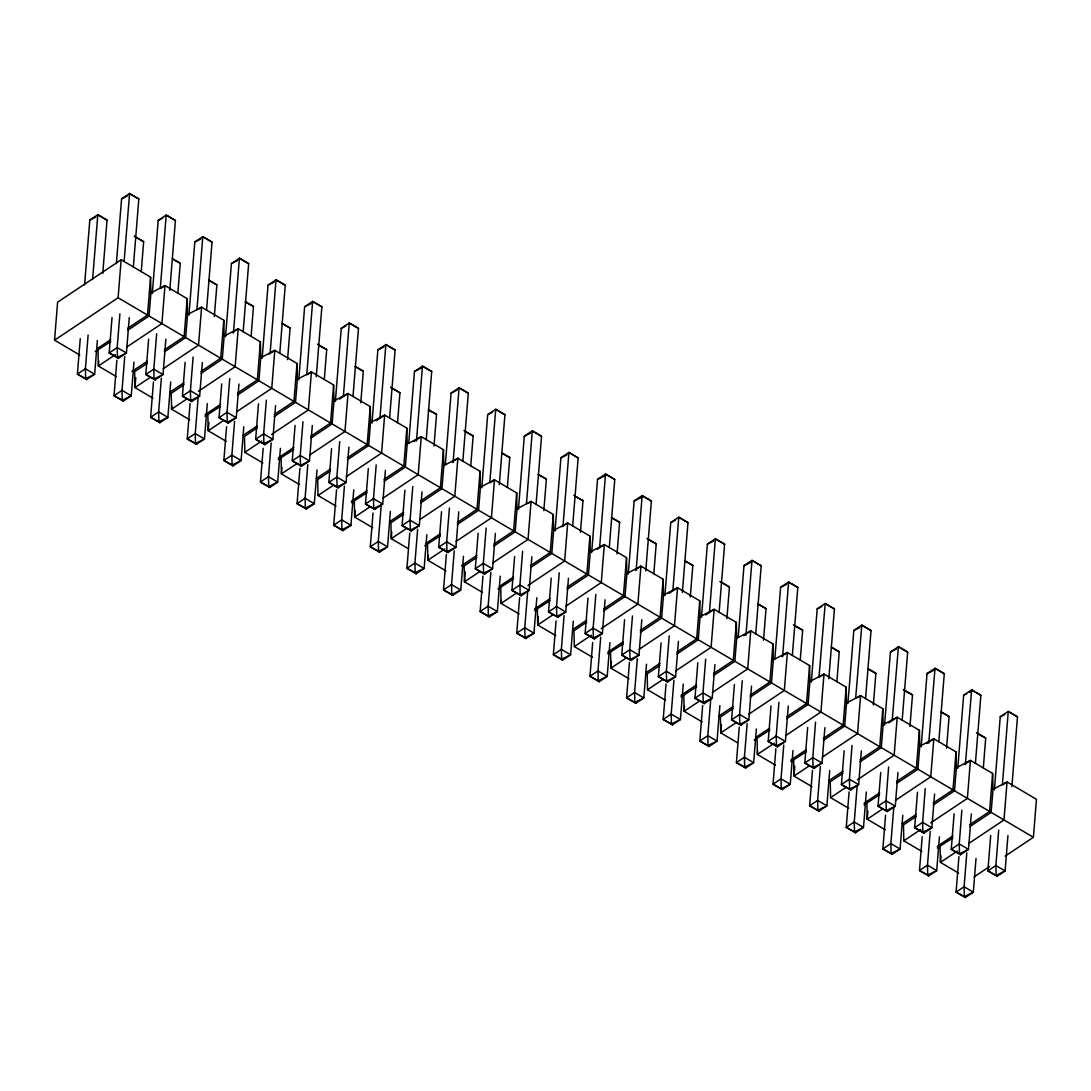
<?xml version="1.0" encoding="UTF-8"?>
<svg xmlns="http://www.w3.org/2000/svg" width="1091" height="1091" viewBox="0 0 1091 1091"><rect width="100%" height="100%" fill="white"/><g stroke="black" fill="none" stroke-linecap="round" stroke-linejoin="round"><path stroke-width="1.5" d="M815.536 722.174L812.809 757.618L813.054 767.491L814.036 768.405L822.041 763.059L824.891 727.629M852.016 745.439L849.425 779.192L849.671 789.079L850.639 789.979L858.644 784.634L861.358 750.894M888.62 767.028L886.028 800.78L886.287 810.654L887.256 811.568L895.261 806.222L897.975 772.483M925.236 788.602L922.645 822.355L922.891 832.242L923.859 833.142L931.878 827.796L934.592 794.057M961.853 810.19L959.262 843.943L959.507 853.817L960.475 854.73L968.481 849.384L971.331 813.954M79.752 355.025L54.55 340.174L57.605 302.18L121.156 259.753L150.558 277.087L150.913 292.988L149.058 316.022L127.797 330.218M80.257 338.701L77.406 374.118L86.639 379.559L94.644 374.213L97.358 340.474M84.593 284.86L89.803 220.041L97.808 214.695L107.041 220.137L102.759 273.323M88.126 335.032L85.412 368.772L85.657 378.659L86.639 379.559M92.599 279.514L97.808 214.695L107.041 220.137M98.763 361.053L98.367 366.003L116.41 376.64M112.032 317.481L109.182 352.911L118.414 358.353L126.42 353.007L129.27 317.576M116.369 263.654L121.578 198.821L129.584 193.489L138.816 198.917L133.334 267.063M54.55 340.174L118.101 297.748L121.156 259.753M119.901 313.826L117.187 347.565L117.433 357.439L118.414 358.353M124.101 261.635L129.584 193.489L130.552 194.389M116.873 360.275L114.023 395.706L123.242 401.133L131.247 395.801L133.961 362.062M124.742 356.621L122.028 390.36L122.274 400.233L123.242 401.133M141.244 271.632L143.644 241.711L134.425 236.27L143.644 241.711M135.775 377.677L134.984 387.578L153.013 398.215M150.558 277.087L147.503 315.081L127.729 328.282M148.649 339.069L145.799 374.486L155.017 379.927L163.023 374.581L165.873 339.165M152.304 293.547L158.195 220.409L166.2 215.063L175.419 220.505L169.801 290.315M156.654 333.723L153.804 369.14L154.049 379.027L155.017 379.927M160.309 288.201L166.2 215.063L175.419 220.505M153.476 381.864L150.626 417.28L159.859 422.722L167.864 417.376L170.714 381.945M161.345 378.195L158.631 411.934L158.891 421.822L159.859 422.722M177.847 293.206L180.26 263.299L172.351 258.635M171.86 405.866L171.587 409.166L189.629 419.803M150.913 292.988L164.973 285.583L187.175 298.675L184.12 336.669L164.346 349.87M187.175 298.675L187.529 314.576L185.675 337.61L164.4 351.807M185.115 362.335L182.402 396.074L191.634 401.515L199.639 396.169L202.353 362.43M188.92 315.122L194.798 241.984L202.803 236.652L212.036 242.079L206.554 310.226M193.121 356.989L190.407 390.728L190.666 400.602L191.634 401.515M196.925 309.776L202.803 236.652L212.036 242.079M190.093 403.438L187.243 438.868L196.462 444.296L204.481 438.964L207.331 403.534M198.098 398.092L195.248 433.522L195.494 443.396L196.462 444.296M214.327 316.458L216.877 284.874L208.967 280.21M208.872 422.49L208.204 430.754L226.246 441.378M187.529 314.576L201.59 307.171L223.791 320.249L220.723 358.243L200.962 371.445M223.791 320.249L224.132 336.151L222.278 359.198L201.017 373.381M221.732 383.909L219.018 417.648L228.237 423.09L236.256 417.744L238.97 384.005M225.537 336.71L231.415 263.572L239.42 258.226L248.653 263.667L243.17 331.814M229.737 378.577L227.023 412.303L227.269 422.19L228.237 423.09M233.406 333.028L239.42 258.226L248.653 263.667M226.573 426.704L223.86 460.443L233.079 465.884L241.084 460.538L243.798 426.799M234.579 421.358L231.865 455.097L232.11 464.984L233.079 465.884M251.08 336.383L253.48 306.462L245.57 301.798M224.132 336.151L238.206 328.746L260.394 341.838L257.34 379.832L237.565 393.033M260.394 341.838L260.749 357.739L258.894 380.773L237.633 394.969M258.485 403.806L255.635 439.237L264.854 444.678L272.859 439.332L275.573 405.593M262.14 358.284L268.031 285.146L276.037 279.814L285.256 285.242L279.773 353.389M266.354 400.152L263.64 433.891L263.886 443.764L264.854 444.678M270.145 352.939L276.037 279.814L285.256 285.242M263.176 448.292L260.463 482.031L269.695 487.472L277.7 482.127L280.414 448.387M271.182 442.946L268.468 476.685L268.727 486.559L269.695 487.472M287.56 359.621L290.097 328.036L282.187 323.372M281.955 467.303L281.423 473.917L299.466 484.54M260.749 357.739L274.809 350.334L297.011 363.412L293.956 401.406L274.182 414.607M297.011 363.412L297.366 379.313L295.511 402.361L274.236 416.557M295.088 425.395L292.238 460.811L301.471 466.252L309.476 460.907L312.326 425.49M298.757 379.873L304.634 306.735L312.64 301.389L321.872 306.83L316.254 376.64M302.957 421.74L300.243 455.479L300.502 465.352L301.471 466.252M306.762 374.527L312.64 301.389L321.872 306.83M299.93 468.189L297.079 503.606L306.298 509.047L314.303 503.701L317.017 469.962M307.798 464.521L305.085 498.26L305.33 508.147L306.298 509.047M324.3 379.545L326.7 349.625L317.481 344.183M297.366 379.313L311.426 371.908L333.614 385L330.559 422.994L310.799 436.195M333.614 385L333.969 400.902L332.114 423.935L310.853 438.132M331.569 448.66L328.855 482.399L338.074 487.841L346.079 482.495L348.929 447.065M335.36 401.447L341.251 328.323L349.256 322.977L358.475 328.405L352.993 396.565M339.71 441.623L336.86 477.053L337.105 486.927L338.074 487.841M343.379 396.101L349.256 322.977L358.475 328.405M336.546 489.764L333.696 525.194L342.915 530.635L350.92 525.289L353.77 489.859M344.415 486.109L341.701 519.848L341.947 529.721L342.915 530.635M360.78 402.784L363.317 371.199L355.407 366.535M355.189 510.465L354.657 517.079L372.686 527.703M333.969 400.902L348.029 393.496L370.231 406.575L367.176 444.569L347.402 457.77M370.231 406.575L370.531 422.517L368.676 445.551L347.429 459.734M368.322 468.557L365.471 503.974L374.69 509.415L382.696 504.069L385.409 470.33M371.976 423.035L377.868 349.897L385.873 344.551L395.092 349.993L389.61 418.139M376.19 464.902L373.477 498.642L373.722 508.515L374.69 509.415M379.982 417.689L385.873 344.551L395.092 349.993M373.013 513.029L370.299 546.768L379.532 552.21L387.537 546.864L390.387 511.447M381.154 506.006L378.304 541.422L378.55 551.31L379.532 552.21M397.519 422.708L399.933 392.787L390.701 387.346L399.933 392.787M391.792 532.053L391.26 538.654L407.911 548.473M370.531 422.517L384.646 415.071L406.848 428.163L403.793 466.157L384.018 479.358M406.848 428.163L407.188 444.064L405.347 467.098L384.073 481.295M404.925 490.132L402.074 525.562L411.307 531.003L419.312 525.657L422.026 491.918M408.73 442.96L414.471 371.486L422.476 366.14L431.709 371.567L426.226 439.728M412.793 486.477L410.08 520.216L410.325 530.103L411.307 531.003M416.462 440.928L422.476 366.14L431.709 371.567M409.766 532.926L406.916 568.356L416.135 573.798L424.14 568.452L426.854 534.713M417.635 529.271L414.921 563.011L415.194 572.557L416.135 573.798M434 445.946L436.536 414.362L428.64 409.711M428.272 555.278L427.877 560.242L445.905 570.866M407.188 444.064L421.262 436.659L443.451 449.737L440.396 487.732L420.621 500.933M443.451 449.737L443.805 465.639L441.95 488.686L420.69 502.883M441.541 511.72L438.691 547.15L447.91 552.578L455.915 547.232L458.765 511.815M445.333 464.534L451.088 393.06L459.093 387.714L468.312 393.155L462.829 461.302M449.41 508.065L446.696 541.804L446.942 551.678L447.91 552.578M453.079 462.516L459.093 387.714L460.061 388.614M446.369 554.514L443.519 589.931L452.751 595.372L460.757 590.026L463.47 556.287M454.251 550.86L451.538 584.585L451.783 594.472L452.751 595.372M470.739 465.871L473.153 435.95L463.934 430.509M465.284 571.902L464.48 581.817L482.522 592.454M443.805 465.639L457.865 458.234L480.067 471.326L477.012 509.32L457.238 522.521M480.067 471.326L480.422 487.227L478.567 510.261L457.293 524.457M478.144 533.294L475.294 568.725L484.527 574.166L492.532 568.82L495.382 533.39M481.813 487.772L487.691 414.648L495.709 409.302L504.928 414.744L499.31 484.554M486.163 527.962L483.313 563.379L483.558 573.266L484.527 574.166M489.818 482.44L495.709 409.302L504.928 414.744M482.986 576.089L480.135 611.519L489.354 616.961L497.373 611.615L500.224 576.184M490.855 572.434L488.141 606.173L488.386 616.047L489.354 616.961M507.356 487.445L509.77 457.524L501.86 452.874M501.369 600.091L501.096 603.405L519.139 614.028M480.422 487.227L494.482 479.822L516.684 492.9L513.616 530.908L493.855 544.095M516.684 492.9L517.025 508.801L515.17 531.849L493.909 546.045M514.625 556.574L511.911 590.313L521.13 595.741L529.149 590.395L531.862 556.669M518.43 509.361L524.307 436.223L532.313 430.877L541.545 436.318L536.063 504.465M522.63 551.228L519.916 584.967L520.162 594.84L521.13 595.741M526.435 504.015L532.313 430.877L541.545 436.318M519.602 597.677L516.752 633.094L525.971 638.535L533.976 633.189L536.827 597.773M527.608 592.331L524.757 627.761L525.003 637.635L525.971 638.535M543.836 510.697L546.373 479.113L538.463 474.449M538.368 616.729L537.713 624.979L555.742 635.617M517.025 508.801L531.099 501.396L553.287 514.488L550.232 552.482L530.458 565.683M553.287 514.488L553.642 530.39L551.787 553.423L530.526 567.62M551.241 578.148L548.528 611.887L557.746 617.329L565.752 611.983L568.466 578.244M555.033 530.935L560.924 457.811L568.929 452.465L578.148 457.906L572.666 526.053M559.247 572.802L556.533 606.541L556.778 616.429L557.746 617.329M563.038 525.603L568.929 452.465L578.148 457.906M556.069 620.943L553.355 654.682L562.588 660.123L570.593 654.777L573.307 621.038M564.074 615.597L561.36 649.336L561.62 659.209L562.588 660.123M580.453 532.272L582.989 500.687L573.757 495.259M553.642 530.39L567.702 522.984L589.904 536.063L586.849 574.071L567.075 587.258M589.904 536.063L590.258 551.964L588.404 575.012L567.129 589.208M587.981 598.045L585.131 633.476L594.363 638.903L602.368 633.557L605.082 599.832M591.649 552.523L597.527 479.385L605.532 474.04L614.765 479.481L609.283 547.627M595.85 594.39L593.136 628.13L593.395 638.003L594.363 638.903M599.655 547.177L605.532 474.04L614.765 479.481M592.686 642.531L589.972 676.256L599.191 681.698L607.196 676.352L609.924 642.613M600.691 637.185L597.977 670.924L598.223 680.798L599.191 681.698M617.056 553.86L619.606 522.275L611.696 517.611M611.465 661.541L610.933 668.142L628.962 678.779M590.258 551.964L604.319 544.559L626.52 557.651L623.452 595.645L603.691 608.846M626.52 557.651L626.861 573.552L625.007 596.586L603.746 610.783M624.597 619.633L621.747 655.05L630.966 660.491L638.971 655.145L641.822 619.715M628.266 574.111L634.144 500.974L642.149 495.628L651.382 501.069L645.763 570.879M632.466 615.965L629.752 649.704L629.998 659.591L630.966 660.491M636.135 570.429L642.149 495.628L651.382 501.069M629.439 662.414L626.589 697.845L635.808 703.286L643.813 697.94L646.527 664.201M637.308 658.759L634.594 692.499L634.839 702.386L635.808 703.286M653.809 573.771L656.209 543.85L646.99 538.422M626.861 573.552L640.935 566.147L663.123 579.226L660.069 617.233L640.294 630.421M663.123 579.226L663.478 595.14L661.623 618.174L640.362 632.371M661.078 642.899L658.364 676.638L667.583 682.066L675.588 676.734L678.438 641.303M664.869 595.686L670.76 522.548L678.766 517.202L687.985 522.644L682.366 592.454M669.219 635.862L666.369 671.292L666.615 681.166L667.583 682.066M672.874 590.34L678.766 517.202L687.985 522.644M666.042 684.002L663.192 719.433L672.424 724.86L680.429 719.514L683.28 684.098M673.911 680.348L671.197 714.087L671.456 723.96L672.424 724.86M690.276 597.022L692.826 565.438L684.916 560.774M684.548 706.354L684.152 711.305L702.195 721.942M663.478 595.14L677.538 587.722L699.74 600.814L696.685 638.808L676.911 652.009M699.74 600.814L700.095 616.715L698.24 639.749L676.966 653.945M697.817 662.796L694.967 698.213L704.2 703.654L712.205 698.308L714.919 664.569M701.486 617.274L707.363 544.136L715.369 538.79L724.601 544.232L719.119 612.378M705.686 659.128L702.972 692.867L703.245 702.413L704.2 703.654M709.491 611.928L715.369 538.79L724.601 544.232M702.659 705.577L699.808 741.007L709.027 746.449L717.032 741.103L719.883 705.672M710.664 700.245L707.814 735.661L708.059 745.548L709.027 746.449M726.892 618.597L729.429 587.026L720.21 581.585L729.429 587.026M721.437 724.629L720.769 732.893L737.421 742.698M700.095 616.715L714.155 609.31L736.343 622.388L733.288 660.396L713.528 673.583M736.343 622.388L736.698 638.303L734.843 661.337L713.582 675.534M734.434 684.371L731.584 719.801L740.803 725.229L748.808 719.896L751.522 686.157M738.225 637.185L743.98 565.711L751.985 560.365L761.204 565.806L755.722 633.953M742.303 680.716L739.589 714.455L739.834 724.329L740.803 725.229M745.971 635.167L751.985 560.365L761.204 565.806M739.262 727.165L736.411 762.595L745.644 768.023L753.649 762.677L756.363 728.952M747.144 723.51L744.43 757.249L744.676 767.123L745.644 768.023M763.509 640.185L766.046 608.601L758.136 603.937M757.645 751.167L757.386 754.467L775.415 765.105M736.698 638.303L750.758 630.884L772.96 643.976L769.905 681.97L750.131 695.172M772.96 643.976L773.314 659.878L771.46 682.911L750.185 697.108M771.037 705.959L768.187 741.375L777.419 746.817L785.425 741.471L788.275 706.041M774.842 658.773L780.597 587.299L788.602 581.953L797.821 587.394L792.339 655.541M778.919 702.29L776.206 736.03L776.451 745.917L777.419 746.817M782.574 656.755L788.602 581.953L789.57 582.853M775.878 748.74L773.028 784.17L782.261 789.611L790.266 784.265L792.98 750.526M783.747 745.085L781.033 778.824L781.279 788.711L782.261 789.611M800.248 660.096L802.662 630.189L793.43 624.748M794.793 766.141L793.989 776.056L812.031 786.693M773.314 659.878L787.375 652.473L809.577 665.551L806.522 703.559L786.747 716.746M809.577 665.551L809.917 681.466L808.063 704.5L786.802 718.696M807.654 727.533L804.803 762.964L814.036 768.405M811.322 682.011L817.2 608.873L825.205 603.528L834.438 608.969L828.819 678.779M812.495 770.328L809.645 805.758L818.864 811.186L826.869 805.854L829.719 770.423M820.364 766.673L817.65 800.412L817.895 810.286L818.864 811.186M836.865 681.684L839.265 651.763L831.369 647.099M809.917 681.466L823.991 674.061L846.18 687.139L843.125 725.133L823.35 738.334M846.18 687.139L846.534 703.04L844.679 726.074L823.419 740.271M844.134 750.799L841.42 784.538L850.639 789.979M847.925 703.6L853.817 630.462L861.822 625.116L871.041 630.557L865.558 698.704M849.098 791.916L846.248 827.333L855.48 832.774L863.486 827.428L866.336 791.998M857.103 786.57L854.253 821.987L854.512 831.874L855.48 832.774M873.346 704.922L875.882 673.352L867.972 668.688M867.877 810.954L867.209 819.218L885.251 829.856M846.534 703.04L860.594 695.635L882.796 708.727L879.741 746.721L859.967 759.922M882.796 708.727L883.151 724.629L881.296 747.662L860.022 761.859M880.737 772.387L878.023 806.126L887.256 811.568M884.542 725.174L890.42 652.036L898.438 646.704L907.657 652.132L902.175 720.278M885.578 815.182L882.864 848.921L892.083 854.348L900.102 849.016L902.816 815.277M893.72 808.145L890.87 843.575L891.115 853.448L892.083 854.348M909.949 726.511L912.499 694.926L903.266 689.485M883.151 724.629L897.211 717.223L919.413 730.302L916.345 768.296L896.584 781.497M919.413 730.302L919.754 746.203L917.899 769.25L896.638 783.433M917.49 792.284L914.64 827.701L923.859 833.142M921.159 746.762L927.036 673.624L935.042 668.278L944.274 673.72L938.792 741.866M922.195 836.756L919.481 870.495L928.7 875.937L936.705 870.591L939.419 836.852M930.2 831.41L927.486 865.149L927.732 875.037L928.7 875.937M946.565 748.085L949.102 716.514L941.192 711.85M940.974 855.767L940.442 862.381L958.634 873.114M919.754 746.203L933.828 738.798L956.016 751.89L952.961 789.884L933.187 803.085M956.016 751.89L956.371 767.791L954.516 790.825L933.255 805.022M954.107 813.859L951.257 849.289L960.475 854.73M957.762 768.337L963.653 695.199L971.658 689.867L980.877 695.294L975.395 763.441M958.934 856.653L956.084 892.083L965.317 897.511L973.322 892.179L976.036 858.44M966.803 852.998L964.089 886.738L964.349 896.611L965.317 897.511M983.305 768.009L985.718 738.089L976.486 732.647M956.371 767.791L970.431 760.386L992.633 773.464L989.578 811.459L969.804 824.66M992.633 773.464L992.987 789.366L991.133 812.413L969.858 826.61M990.71 835.447L987.86 870.863L997.092 876.305L1005.097 870.959L1007.948 835.542M994.378 789.925L1000.256 716.787L1008.261 711.441L1017.494 716.882L1011.875 786.693M998.715 830.101L995.865 865.531L996.124 875.405L997.092 876.305M1002.384 784.579L1008.261 711.441L1017.494 716.882M1005.152 856.149L1033.395 837.288L1036.45 799.294L1007.048 781.961L992.987 789.366M819.041 676.625L825.205 603.528L834.438 608.969M855.658 698.213L861.822 625.116L871.041 630.557M892.261 719.787L898.438 646.704L907.657 652.132M928.741 743.039L935.042 668.278L944.274 673.72M965.344 764.614L971.658 689.867L980.877 695.294M160.745 288.406L164.973 285.583L161.918 323.577L126.611 347.143M96.663 349.025L110.791 339.601M95.203 351.575L110.777 341.578M115.319 354.684L98.367 366.003L98.013 350.102M198.767 309.053L201.59 307.171L198.535 345.165L163.227 368.731M131.861 371.54L147.394 361.176M147.394 363.167L134.629 371.676L134.984 387.578L150.517 377.213M232.547 332.523L238.206 328.746L235.138 366.74L198.426 391.26M169.882 392.187L184.011 382.764M183.997 384.741L171.246 393.265L171.587 409.166L187.12 398.801M269.163 354.098L274.809 350.334L271.754 388.328L236.447 411.893M205.094 414.703L220.627 404.338M205.04 416.326L220.614 406.329M223.737 420.376L208.204 430.754L207.849 414.839M307.185 374.745L311.426 371.908L308.371 409.902L271.645 434.423M243.116 435.35L257.231 425.926M257.231 427.904L244.466 436.427L244.82 452.329L262.849 462.966M244.82 452.329L261.758 441.023M339.56 399.142L348.029 393.496L344.974 431.49L309.667 455.056M278.314 457.879L293.847 447.501M278.26 459.488L293.834 449.492M296.957 463.539L281.423 473.917L281.083 458.002M376.177 420.731L384.646 415.071L381.591 453.065L346.283 476.644M316.335 478.513L330.464 469.089M330.437 471.08L317.686 479.59L318.04 495.491L336.069 506.129M318.04 495.491L333.573 485.127M414.198 441.364L421.262 436.659L418.208 474.653L382.9 498.219M351.534 501.042L367.067 490.664M351.493 502.651L367.067 492.655M370.19 506.701L354.657 517.079L354.302 501.164M452.22 462.011L457.865 458.234L454.811 496.228L419.503 519.807M389.555 521.675L403.684 512.252M403.67 514.229L390.905 522.753L391.26 538.654L406.793 528.289M490.241 482.645L494.482 479.822L491.427 517.816L456.12 541.381M426.172 543.25L440.287 533.826M424.713 545.814L440.287 535.817M444.814 548.923L427.877 560.242L427.522 544.341M528.262 503.292L531.099 501.396L528.03 539.404L492.737 562.97M461.37 565.779L476.903 555.414M476.89 557.392L464.139 565.915L464.48 581.817L480.026 571.452M562.056 526.748L567.702 522.984L564.647 560.979L527.935 585.485M499.392 586.426L513.52 576.989M497.932 588.976L513.506 578.98M516.629 593.027L501.096 603.405L500.742 587.504M597.254 549.278L604.319 544.559L601.264 582.567L565.956 606.132M534.59 608.942L550.123 598.577M534.549 610.565L550.123 600.568M553.246 614.615L537.713 624.979L537.358 609.078M635.276 569.911L640.935 566.147L637.867 604.141L601.155 628.648M572.611 629.589L586.74 620.152M586.726 622.143L573.975 630.666L574.316 646.568L592.358 657.191M574.316 646.568L591.267 635.248M669.069 593.381L677.538 587.722L674.483 625.729L639.176 649.295M607.81 652.104L623.356 641.74M607.769 653.727L623.343 643.731M626.466 657.778L610.933 668.142L610.578 652.241M705.672 614.969L714.155 609.31L711.1 647.304L675.793 670.87M645.845 672.752L659.96 663.314M659.96 665.305L647.195 673.829L647.549 689.73L665.578 700.354M647.549 689.73L663.083 679.352M743.707 635.603L750.758 630.884L747.703 668.892L712.396 692.458M681.043 695.267L696.576 684.903M680.989 696.89L696.563 686.894M699.686 700.94L684.152 711.305L683.812 695.403M781.729 656.25L787.375 652.473L784.32 690.467L749.012 714.032M719.064 715.914L733.179 706.477M733.179 708.468L720.415 716.992L720.769 732.893L736.302 722.515M819.75 676.884L823.991 674.061L820.923 712.055L785.629 735.62M755.681 737.489L769.796 728.065M754.222 740.053L769.782 730.056M774.324 743.162L757.386 754.467L757.031 738.566M857.771 697.517L860.594 695.635L857.54 733.629L822.232 757.195M790.88 760.018L806.413 749.64M790.825 761.627L806.399 751.631M809.522 765.691L793.989 776.056L793.634 760.154M888.742 722.869L897.211 717.223L894.156 755.217L857.431 779.724M828.901 780.651L843.016 771.228M843.016 773.219L830.251 781.729L830.606 797.63L848.634 808.267M830.606 797.63L846.139 787.266M926.764 743.517L933.828 738.798L930.759 776.792L895.466 800.358M864.099 803.181L879.632 792.816M864.045 804.79L879.619 794.793M882.755 808.854L867.209 819.218L866.868 803.317M964.785 764.15L970.431 760.386L967.376 798.38L930.664 822.887M902.121 823.814L916.249 814.391M916.235 816.382L903.471 824.891L903.825 840.806L921.868 851.43M903.825 840.806L920.777 829.487M1002.806 784.797L1007.048 781.961L1003.993 819.955L968.685 843.534M937.319 846.343L952.852 835.979M937.278 847.952L952.852 837.956M957.38 851.075L940.442 862.381L940.087 846.48M974.072 876.891L989.619 866.513M121.578 198.821L127.565 195.862M89.803 220.041L95.79 217.082M158.195 220.409L162.682 218.186M194.798 241.984L200.785 239.024M231.415 263.572L237.402 260.613M268.031 285.146L274.005 282.187M304.634 306.735L313.622 302.289M341.251 328.323L345.738 326.1M377.868 349.897L383.841 346.938M414.471 371.486L421.958 367.776M451.088 393.06L457.074 390.101M487.691 414.648L492.191 412.425M524.307 436.223L530.294 433.263M560.924 457.811L566.911 454.852M597.527 479.385L605.014 475.69M634.144 500.974L643.117 496.528M670.76 522.548L675.247 520.325M707.363 544.136L713.35 541.177M743.98 565.711L751.454 562.015M780.597 587.299L786.57 584.34M817.2 608.873L821.687 606.664M853.817 630.462L859.803 627.502M890.42 652.036L896.407 649.077M927.036 673.624L934.523 669.929M963.653 695.199L966.64 693.726M969.64 692.24L972.627 690.767M1000.256 716.787L1004.743 714.564M428.272 409.998L436.536 414.362M131.929 195.139L138.816 198.917M461.438 389.378L468.312 393.155M790.948 583.617L797.821 587.394M173.387 259.522L180.26 263.299M208.613 280.346L216.877 284.874M245.23 301.921L253.48 306.462M281.846 323.509L290.097 328.036M318.449 345.083L326.7 349.625M464.902 431.409L473.153 435.95M502.883 453.747L509.77 457.524M538.122 474.571L546.373 479.113M574.739 496.16L582.989 500.687M611.342 517.734L619.606 522.275M647.959 539.322L656.209 543.85M684.575 560.897L692.826 565.438M757.795 604.073L766.046 608.601M794.398 625.648L802.662 630.189M832.392 647.986L839.265 651.763M867.631 668.81L875.882 673.352M904.234 690.398L912.499 694.926M940.851 711.973L949.102 716.514M977.468 733.561L985.718 738.089M355.066 366.617L363.317 371.199M118.101 297.748L1033.395 837.288M85.412 368.772L77.406 374.118L85.657 378.659L94.644 374.213L85.412 368.772M117.187 347.565L109.182 352.911L117.433 357.439L126.42 353.007L117.187 347.565M122.028 390.36L114.023 395.706L122.274 400.233L131.247 395.801L122.028 390.36M153.804 369.14L145.799 374.486L154.049 379.027L163.023 374.581L153.804 369.14M158.631 411.934L150.626 417.28L158.891 421.822L167.864 417.376L158.631 411.934M190.407 390.728L182.402 396.074L190.666 400.602L199.639 396.169L190.407 390.728M195.248 433.522L187.243 438.868L195.494 443.396L204.481 438.964L195.248 433.522M227.023 412.303L219.018 417.648L227.269 422.19L236.256 417.744L227.023 412.303M231.865 455.097L223.86 460.443L232.11 464.984L241.084 460.538L231.865 455.097M263.64 433.891L255.635 439.237L263.886 443.764L272.859 439.332L263.64 433.891M268.468 476.685L260.463 482.031L268.727 486.559L277.7 482.127L268.468 476.685M300.243 455.479L292.238 460.811L300.502 465.352L309.476 460.907L300.243 455.479M305.085 498.26L297.079 503.606L305.33 508.147L314.303 503.701L305.085 498.26M336.86 477.053L328.855 482.399L337.105 486.927L346.079 482.495L336.86 477.053M341.701 519.848L333.696 525.194L341.947 529.721L350.92 525.289L341.701 519.848M373.477 498.642L365.471 503.974L373.722 508.515L382.696 504.069L373.477 498.642M378.304 541.422L370.299 546.768L378.55 551.31L387.537 546.864L378.304 541.422M410.08 520.216L402.074 525.562L410.325 530.103L419.312 525.657L410.08 520.216M414.921 563.011L406.916 568.356L415.194 572.557L424.14 568.452L414.921 563.011M446.696 541.804L438.691 547.15L446.942 551.678L455.915 547.232L446.696 541.804M451.538 584.585L443.519 589.931L451.783 594.472L460.757 590.026L451.538 584.585M483.313 563.379L475.294 568.725L483.558 573.266L492.532 568.82L483.313 563.379M488.141 606.173L480.135 611.519L488.386 616.047L497.373 611.615L488.141 606.173M519.916 584.967L511.911 590.313L520.162 594.84L529.149 590.395L519.916 584.967M524.757 627.761L516.752 633.094L525.003 637.635L533.976 633.189L524.757 627.761M556.533 606.541L548.528 611.887L556.778 616.429L565.752 611.983L556.533 606.541M561.36 649.336L553.355 654.682L561.62 659.209L570.593 654.777L561.36 649.336M593.136 628.13L585.131 633.476L593.395 638.003L602.368 633.557L593.136 628.13M597.977 670.924L589.972 676.256L598.223 680.798L607.196 676.352L597.977 670.924M629.752 649.704L621.747 655.05L629.998 659.591L638.971 655.145L629.752 649.704M634.594 692.499L626.589 697.845L634.839 702.386L643.813 697.94L634.594 692.499M666.369 671.292L658.364 676.638L666.615 681.166L675.588 676.734L666.369 671.292M671.197 714.087L663.192 719.433L671.456 723.96L680.429 719.514L671.197 714.087M702.972 692.867L694.967 698.213L703.245 702.413L712.205 698.308L702.972 692.867M707.814 735.661L699.808 741.007L708.059 745.548L717.032 741.103L707.814 735.661M739.589 714.455L731.584 719.801L739.834 724.329L748.808 719.896L739.589 714.455M744.43 757.249L736.411 762.595L744.676 767.123L753.649 762.677L744.43 757.249M776.206 736.03L768.187 741.375L776.451 745.917L785.425 741.471L776.206 736.03M781.033 778.824L773.028 784.17L781.279 788.711L790.266 784.265L781.033 778.824M812.809 757.618L804.803 762.964L813.054 767.491L822.041 763.059L812.809 757.618M817.65 800.412L809.645 805.758L817.895 810.286L826.869 805.854L817.65 800.412M849.425 779.192L841.42 784.538L849.671 789.079L858.644 784.634L849.425 779.192M854.253 821.987L846.248 827.333L854.512 831.874L863.486 827.428L854.253 821.987M886.028 800.78L878.023 806.126L886.287 810.654L895.261 806.222L886.028 800.78M890.87 843.575L882.864 848.921L891.115 853.448L900.102 849.016L890.87 843.575M922.645 822.355L914.64 827.701L922.891 832.242L931.878 827.796L922.645 822.355M927.486 865.149L919.481 870.495L927.732 875.037L936.705 870.591L927.486 865.149M959.262 843.943L951.257 849.289L959.507 853.817L968.481 849.384L959.262 843.943M964.089 886.738L956.084 892.083L964.349 896.611L973.322 892.179L964.089 886.738M995.865 865.531L987.86 870.863L996.124 875.405L1005.097 870.959L995.865 865.531"/></g></svg>
